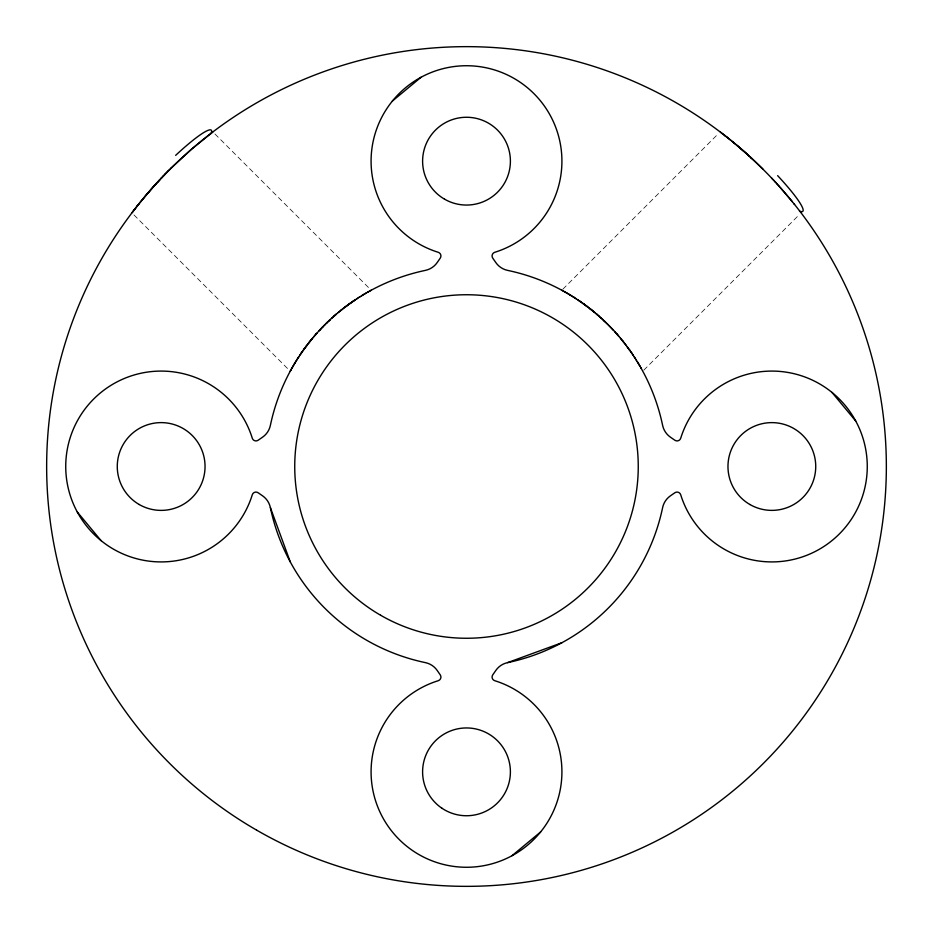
<?xml version="1.0" encoding="UTF-8"?>
<svg xmlns="http://www.w3.org/2000/svg" width="933" height="933" viewBox="0 0 933 933"><rect width="100%" height="100%" fill="white"/><g stroke="black" fill="none" stroke-linecap="round" stroke-linejoin="round"><path stroke-width="0.7" stroke-dasharray="4.67 3.5" d="M562.832 289.207L718.072 133.967M643.793 370.168L799.033 214.928M214.928 133.955L370.179 289.207M133.955 214.928L289.207 370.179"/><path stroke-width="1.4" d="M290.245 371.182L290.781 370.179M290.769 370.214L291.364 369.118M291.726 368.488L294.14 364.302M294.362 363.928L295.901 361.386M294.735 363.299L295.108 362.68M296.286 360.756L297.627 358.622M297.977 358.097L298.478 357.304M298.14 357.84L298.735 356.907M300.006 354.983L300.636 354.062M300.823 353.782L301.476 352.837M301.102 353.374L302.047 352.009M301.662 352.557L302.339 351.589M302.269 351.683L305.441 347.286M303.808 349.525L304.718 348.266M305.383 347.368L307.214 344.93M305.744 346.878L306.84 345.42M131.915 212.864L132.684 211.861M132.591 211.978L133.512 210.776M133.419 210.905L133.944 210.217M133.886 210.298L134.41 209.61M307.587 344.44L308.1 343.776M134.259 209.808L134.795 209.109M134.772 209.144L135.238 208.549M135.157 208.654L135.693 207.954M135.565 208.129L136.988 206.321M308.403 343.379L310.887 340.242M308.858 342.808L311.622 339.344M136.929 206.391L137.443 205.75M137.268 205.971L137.839 205.237M137.699 205.412L138.247 204.735M138.142 204.863L138.76 204.082M138.527 204.385L140.032 202.508M140.288 202.193L140.918 201.423M140.696 201.691L141.769 200.373M311.377 339.659L311.867 339.064M142.166 199.884L142.656 199.289M142.609 199.347L143.122 198.729M143.064 198.799L143.589 198.169M143.519 198.251L144.055 197.598M312.158 338.714L312.718 338.038M143.985 197.691L144.545 197.026M144.463 197.12L152.137 188.209M144.942 196.536L145.431 195.953M145.688 195.662L146.283 194.962M146.586 194.6L147.181 193.901M313.768 336.79L315.984 334.212M147.484 193.539L148.102 192.816M148.394 192.49L149.012 191.766M149.373 191.347L149.991 190.635M315.342 334.947L316.45 333.687M150.283 190.309L150.889 189.609M151.263 189.189L152.767 187.486M316.345 333.816L317.022 333.058M152.569 187.72L154.05 186.052M153.222 186.973L155.566 184.372M155.368 184.594L156.079 183.813M155.858 184.058L156.581 183.265M156.359 183.509L157.864 181.865M318.853 331.028L321.01 328.719M157.607 182.145L158.365 181.317M158.132 181.573L158.878 180.769M158.645 181.014L159.391 180.209M319.657 330.154L320.311 329.454M159.077 180.559L159.741 179.847M159.508 180.092L161.257 178.226M161.117 178.378L161.701 177.76M161.456 178.016L162.517 176.897M320.94 328.789L324.579 325.034M162.47 176.955L163.088 176.302M162.89 176.5L163.648 175.707M163.392 175.975L164.651 174.681M322.13 327.541L323.028 326.608M164.418 174.914L165.188 174.121M164.896 174.424L165.503 173.806M165.409 173.9L166.132 173.153M165.911 173.375L167.089 172.173M166.902 172.36L167.94 171.31M167.835 171.415L168.535 170.716M168.36 170.891L169.479 169.759M324.579 325.034L325.22 324.392M169.409 169.829L171.509 167.753M171.357 167.893L191.522 149.233L212.852 131.926M325.85 323.763L329.104 320.637M326.445 323.191L327.53 322.142M328.556 321.15L330.399 319.424M329.372 320.392L330.014 319.786M331.716 318.223L332.335 317.663M332.731 317.313L336.23 314.234M333.769 316.38L336.381 314.106M392.373 101.067L421.016 77.276M511.984 855.724L540.627 831.933M338.224 312.555L340.918 310.351M340.86 310.397L341.583 309.814M341.525 309.873L343.332 308.438M343.869 308.018L348.207 304.753M345.047 307.12L347.729 305.114M348.056 304.869L351.03 302.735M348.697 304.403L349.653 303.715M349.945 303.505L350.796 302.898M351.228 302.595L353.747 300.846M351.449 302.432L353.537 300.997M353.945 300.718L355.24 299.843M354.19 300.554L355.041 299.971M356.721 298.863L357.759 298.187M358.983 297.405L359.928 296.811M361.561 295.784L362.412 295.271M362.389 295.283L363.963 294.338M364.325 294.128L366.109 293.079M367.52 292.274L368.827 291.539M369.41 291.213L369.678 291.061M370.203 290.769L371.182 290.245M507.587 662.628A200.385 200.385 0 0 0 662.628 507.587A19.08 19.08 0 0 1 670.454 495.808L674.886 492.741A3.814 3.814 0 0 1 680.705 494.747A95.423 95.423 0 0 0 827.583 543.951A95.423 95.423 0 0 0 827.583 389.049A95.423 95.423 0 0 0 680.705 438.253A3.814 3.814 0 0 1 674.886 440.259L670.454 437.192A19.08 19.08 0 0 1 662.628 425.413A200.385 200.385 0 0 0 507.587 270.372A19.08 19.08 0 0 1 495.808 262.546L492.741 258.114A3.814 3.814 0 0 1 494.747 252.295A95.423 95.423 0 0 0 543.951 105.417A95.423 95.423 0 0 0 389.049 105.417A95.423 95.423 0 0 0 438.253 252.295A3.814 3.814 0 0 1 440.259 258.114L437.192 262.546A19.08 19.08 0 0 1 425.413 270.372A200.385 200.385 0 0 0 270.372 425.413A19.08 19.08 0 0 1 262.546 437.192L258.114 440.259A3.814 3.814 0 0 1 252.295 438.253A95.423 95.423 0 0 0 105.417 389.049A95.423 95.423 0 0 0 105.417 543.951A95.423 95.423 0 0 0 252.295 494.747A3.814 3.814 0 0 1 258.114 492.741L262.546 495.808A19.08 19.08 0 0 1 270.372 507.587A200.385 200.385 0 0 0 425.413 662.628A19.08 19.08 0 0 1 437.192 670.454L440.259 674.886A3.814 3.814 0 0 1 438.253 680.705A95.423 95.423 0 0 0 389.049 827.583A95.423 95.423 0 0 0 543.951 827.583A95.423 95.423 0 0 0 494.747 680.705A3.814 3.814 0 0 1 492.741 674.886L495.808 670.454A19.08 19.08 0 0 1 507.587 662.628L561.853 642.744M561.818 290.245L563.252 291.026M564.197 291.539L565.585 292.332M565.76 292.426L566.529 292.869M566.658 292.95L567.369 293.359M567.835 293.627L568.698 294.14M569.072 294.362L569.701 294.735M569.83 294.816L571.439 295.784M572.244 296.286L573.935 297.347M573.76 297.242L574.378 297.627M575.16 298.14L576.093 298.735M578.017 300.006L578.938 300.636M579.218 300.823L580.571 301.756M580.034 301.382L581.411 302.339M580.862 301.954L583.895 304.111M583.16 303.575L588.047 307.19M584.093 304.251L585.143 305.009M585.632 305.383L587.58 306.84M720.358 132.089L722.492 133.722M722.399 133.652L724.743 135.46M588.63 307.633L589.224 308.1M724.603 135.355L725.349 135.938M589.621 308.403L592.758 310.887M725.139 135.775L727.029 137.268M589.808 308.543L590.974 309.476M726.924 137.186L727.588 137.699M727.39 137.548L728.137 138.142M727.927 137.967L728.615 138.527M728.521 138.446L730.901 140.358M591.347 309.756L593.656 311.622M731.577 140.918L733.116 142.166M732.627 141.769L733.653 142.609M593.341 311.377L593.936 311.867M733.163 142.213L734.201 143.064M733.711 142.656L735.402 144.055M594.286 312.158L594.927 312.683L594.449 312.287M735.309 143.985L737.338 145.688M737.047 145.431L741.957 149.642M737.723 146.014L738.4 146.586M738.738 146.878L739.461 147.484M596.21 313.768L599.313 316.45M596.514 314.013L597.54 314.899M739.799 147.787L740.51 148.394M740.907 148.732L745.514 152.767M742.365 149.991L743.088 150.621M743.391 150.889L744.091 151.508M744.546 151.916L746.225 153.409M599.184 316.345L599.942 317.022M746.027 153.222L748.406 155.368M746.773 153.898L747.52 154.575M600.7 317.698L601.435 318.363L600.91 317.885M748.079 155.065L748.942 155.858M748.628 155.566L749.491 156.359M749.187 156.079L750.855 157.607M750.587 157.35L751.427 158.132M601.972 318.853L608.188 324.812M751.135 157.864L751.986 158.645M751.683 158.365L752.791 159.391M752.908 159.508L755.707 162.144M604.211 320.94L604.841 321.523M756.103 162.517L761.468 167.73M761.34 167.602L762.284 168.535M762.541 168.78L763.171 169.409M608.911 325.535L613.541 330.364M771.556 178.028L772.617 179.159M773.329 179.906L774.028 180.664M774.752 181.445L775.894 182.681M776.641 183.509L777.76 184.734M614.637 331.565L615.337 332.335M778.495 185.55L779.218 186.355M779.941 187.171L792.339 201.726M615.792 332.848L617.786 335.099M616.62 333.769L618.766 336.23M831.933 392.373L855.724 421.016M620.468 338.247L624.539 343.309M77.276 511.984L101.067 540.627M793.936 203.709L794.554 204.479M622.649 340.918L623.186 341.583M625.005 343.904L626.276 345.56M627.163 346.749L628.48 348.534M627.524 347.239L628.247 348.207M628.947 349.175L629.798 350.376M629.285 349.653L630.102 350.796M630.568 351.449L631.723 353.129M631.571 352.896L632.003 353.537M632.446 354.19L633.157 355.24M634.253 356.896L635.023 358.097M635.933 359.508L636.399 360.266M637.227 361.596L637.717 362.389M637.729 362.412L638.662 363.963M638.895 364.348L639.502 365.386M639.525 365.433L639.886 366.051M640.773 367.602L641.158 368.278M270.372 507.587L290.256 561.853M175.649 155.356A57.1 7.662 -45 0 1 211.138 133.512M777.644 175.649A57.1 7.662 45 0 1 799.488 211.138M380.617 615.244A171.754 171.754 0 0 0 638.254 466.5A171.754 171.754 0 0 0 380.617 317.756A171.754 171.754 0 0 0 380.617 615.244M441.892 808.2A43.898 43.898 0 0 0 510.281 774.973A43.898 43.898 0 0 0 447.315 732.358A43.898 43.898 0 0 0 441.892 808.2M139.204 504.508A43.898 43.898 0 0 0 205.05 466.5A43.898 43.898 0 0 0 139.204 428.492A43.898 43.898 0 0 0 139.204 504.508M444.551 199.172A43.898 43.898 0 0 0 510.398 161.152A43.898 43.898 0 0 0 444.551 123.144A43.898 43.898 0 0 0 444.551 199.172M749.899 504.508A43.898 43.898 0 0 0 815.734 466.5A43.898 43.898 0 0 0 749.899 428.492A43.898 43.898 0 0 0 749.899 504.508M256.575 830.102A419.85 419.85 0 0 0 886.35 466.5A419.85 419.85 0 0 0 256.575 102.898A419.85 419.85 0 0 0 256.575 830.102"/></g></svg>
